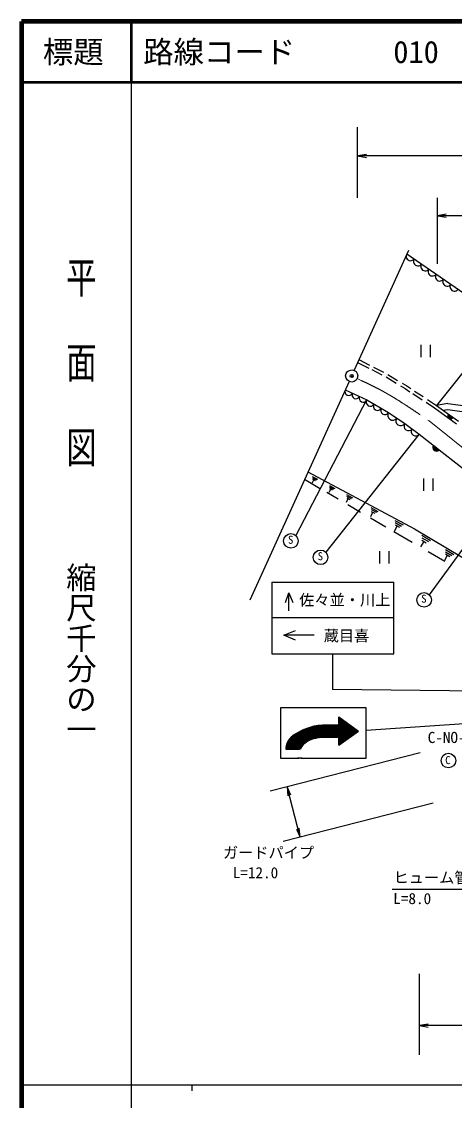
# Model space of a CAD drawing. Units: millimetres, scale not verified. Extents: x 40000 to 680000, y 20000 to 380000.
# Drawn here: x 40000 to 111186, y 202409 to 380000 of the extents above; entities that cross this region are included whole.
import ezdxf
from ezdxf.enums import TextEntityAlignment as Align

# ---------------------------------------------------------------- set-up
doc = ezdxf.new("R2010")
doc.units = ezdxf.units.MM
doc.header["$LTSCALE"] = 1000
doc.header["$PDMODE"] = 32
doc.header["$PDSIZE"] = 500
doc.linetypes.add('CHAIN', pattern=[18.5, 12, -1.5, 3.5, -1.5])
for name, color, linetype, lineweight in [('M-BGD', 7, 'Continuous', 25), ('M-BMK', 2, 'CHAIN', 13), ('M-BMK-SRVR', 3, 'Continuous', 25), ('M-STR-STR3', 7, 'Continuous', 25), ('M-STR-STRC', 7, 'Continuous', 25), ('M-TTL', 2, 'Continuous', 140), ('M-TTL-BAND', 7, 'Continuous', 25), ('M-TTL-LINE', 7, 'Continuous', 50)]:
    doc.layers.add(name, color=color, linetype=linetype, lineweight=lineweight)
doc.layers.add('M-OTRS', color=6, linetype='Continuous')
doc.layers.add('M-TTL-TXT', color=7, linetype='Continuous')
doc.styles.add('@ＭＳ ゴシック', font='')
doc.styles.add('ＭＳ ゴシック', font='')
doc.styles.get('@ＭＳ ゴシック').set_extended_font_data('@MS Gothic')
doc.styles.get('ＭＳ ゴシック').set_extended_font_data('MS Gothic')

# ---------------------------------------------------------------- blocks, each defined once
blk = doc.blocks.new('open_arrow')
at = {"color": 0, "linetype": 'Continuous', "lineweight": -2}
blk.add_lwpolyline([(7.5, 1.25), (0, 0), (7.5, -1.25)], dxfattribs=at)

msp = doc.modelspace()

# ---------------------------------------------------------------- linework, layer by layer
at = {"layer": 'M-BGD'}
for p, q in [((103380, 341784), (115395, 333422)), ((105707, 324781), (105707, 326781)), ((107207, 326781), (107207, 324781)), ((95274, 323899), (97122, 322956)), ((95481, 324355), (97242, 323457)), ((97598, 322714), (99274, 321858)), ((97866, 323138), (99543, 322282)), ((99720, 321631), (99770, 321605)), ((99936, 321505), (101598, 320499)), ((100231, 321910), (101833, 320941)), ((102320, 320062), (103100, 319590)), ((102604, 320475), (103367, 320013)), ((103367, 320013), (104029, 319578)), ((93229, 319387), (96765, 317709)), ((103100, 319590), (103881, 319076)), ((104357, 318764), (105885, 317758)), ((104650, 319169), (106032, 318260)), ((96765, 317709), (100355, 315653)), ((106515, 317344), (107937, 316408)), ((106749, 317788), (108221, 316820)), ((107937, 316408), (111534, 313809)), ((110128, 317131), (108221, 316820)), ((108221, 316820), (110359, 315275)), ((109311, 316032), (110116, 316123)), ((110116, 316123), (113598, 315641)), ((110128, 317131), (113820, 316619)), ((100355, 315653), (103032, 313825)), ((110359, 315275), (111842, 314204)), ((103032, 313825), (105414, 312095)), ((93389, 311297), (93353, 311228)), ((105414, 312095), (133455, 290058)), ((87096, 305857), (104631, 296486)), ((86552, 304657), (89017, 303214)), ((87776, 304030), (88056, 304560)), ((87806, 305140), (88686, 304670)), ((87826, 304910), (88486, 304560)), ((87836, 304670), (88276, 304440)), ((106150, 302778), (106150, 304778)), ((107650, 304778), (107650, 302778)), ((90220, 302509), (92067, 301428)), ((90586, 302510), (90876, 303050)), ((90616, 303640), (91506, 303160)), ((90636, 303400), (91306, 303050)), ((90646, 303160), (91096, 302930)), ((93446, 302130), (94426, 301600)), ((93416, 300890), (93736, 301480)), ((93466, 301870), (94206, 301470)), ((93486, 301610), (93976, 301340)), ((93650, 300501), (95754, 299269)), ((97416, 298530), (97786, 299220)), ((97456, 299990), (98606, 299370)), ((97476, 299680), (98346, 299220)), ((97496, 299370), (98076, 299070)), ((97375, 298319), (99928, 296824)), ((101336, 296110), (101786, 296950)), ((101386, 297890), (102786, 297140)), ((101416, 297520), (102466, 296950)), ((101436, 297140), (102136, 296760)), ((101218, 296069), (104212, 294316)), ((104631, 296486), (117311, 288928)), ((105816, 295440), (107266, 294570)), ((105826, 295040), (106916, 294390)), ((105676, 293560), (106196, 294430)), ((105836, 294640), (106556, 294210)), ((109716, 293110), (111076, 292300)), ((98914, 290817), (98914, 292817)), ((100414, 292817), (100414, 290817)), ((106890, 292747), (109613, 291153)), ((109586, 291340), (110076, 292160)), ((109726, 292740), (110746, 292130)), ((109736, 292360), (110416, 291950))]:
    msp.add_line(p, q, dxfattribs=at)
for centre, radius, start, end in [((103981, 341366), 732, 145.16304, 325.16304), ((105182, 340530), 732, 145.16304, 325.16304), ((106384, 339694), 732, 145.16304, 325.16304), ((107585, 338857), 732, 145.16304, 325.16304), ((108787, 338021), 732, 145.16304, 325.16304), ((109988, 337185), 732, 145.16304, 325.16304), ((111190, 336349), 732, 145.16304, 325.16304), ((93818, 319107), 652, 154.60988, 334.60988), ((94997, 318548), 652, 154.60988, 334.60988), ((96175, 317989), 652, 154.60988, 334.60988), ((97363, 317366), 690, 150.19906, 330.19906), ((98560, 316681), 690, 150.19906, 330.19906), ((99757, 315995), 690, 150.19906, 330.19906), ((101024, 315196), 810, 145.66978, 325.66978), ((102362, 314282), 810, 145.66978, 325.66978), ((110576, 315118), 500, 144.15473, 324.15473), ((110576, 315118), 500, 144.15473, 324.15473), ((110576, 315118), 450, 144.15473, 324.15473), ((110576, 315118), 400, 144.15473, 324.15473), ((110576, 315118), 350, 144.15473, 324.15473), ((110576, 315118), 300, 144.15473, 324.15473), ((110576, 315118), 250, 144.15473, 324.15473), ((110576, 315118), 200, 144.15473, 324.15473), ((110576, 315118), 150, 144.15473, 324.15473), ((110576, 315118), 100, 144.15473, 324.15473), ((110576, 315118), 50, 144.15473, 324.15473), ((103627, 313392), 736, 144.01932, 324.01932), ((104819, 312527), 736, 144.01932, 324.01932), ((108219, 309891), 600, 141.8367, 321.8367), ((108219, 309891), 550, 141.8367, 321.8367), ((108219, 309891), 500, 141.8367, 321.8367), ((108219, 309891), 450, 141.8367, 321.8367), ((108219, 309891), 400, 141.8367, 321.8367), ((108219, 309891), 350, 141.8367, 321.8367), ((108219, 309891), 300, 141.8367, 321.8367), ((108219, 309891), 250, 141.8367, 321.8367), ((108219, 309891), 200, 141.8367, 321.8367), ((108219, 309891), 150, 141.8367, 321.8367), ((108219, 309891), 100, 141.8367, 321.8367), ((108219, 309891), 50, 141.8367, 321.8367)]:
    msp.add_arc(centre, radius, start, end, dxfattribs=at)
at = {"layer": 'M-BMK'}
msp.add_line((107047, 314252), (138876, 288558), dxfattribs=at)
msp.add_open_spline([(95194, 321225), (96390, 320672), (97586, 320119), (98751, 319506), (100076, 318808), (101361, 318033), (102623, 317224), (104119, 316265), (105583, 315258), (107047, 314252)], degree=3, knots=[0, 0, 0, 0, 1, 1, 1, 2, 2, 2, 3, 3, 3, 3], dxfattribs=at)
at = {"layer": 'M-BMK-SRVR'}
for p, q in [((103615, 342302), (94692, 322615)), ((93853, 320764), (77535, 284763))]:
    msp.add_line(p, q, dxfattribs=at)
msp.add_circle((94297, 321668), 1000, dxfattribs=at)
at = {"layer": 'M-OTRS'}
msp.add_point((94295, 321654), dxfattribs=at)
at = {"layer": 'M-STR-STR3'}
for p, q in [((95265, 350975), (95265, 362643)), ((148489, 357886), (95261, 357886)), ((108399, 340118), (108399, 350975)), ((145442, 348042), (108399, 348042)), ((105554, 259604), (80896, 253294)), ((85793, 245738), (83677, 254005)), ((107670, 251337), (83012, 245026)), ((100931, 237187), (119394, 237187)), ((105426, 209919), (105426, 223230)), ((142407, 214730), (105426, 214730))]:
    msp.add_line(p, q, dxfattribs=at)
at = {"layer": 'M-STR-STRC'}
for p, q in [((122505, 334750), (108221, 316820)), ((96745, 317720), (85085, 295401)), ((105359, 312027), (90019, 292648)), ((118702, 301652), (107052, 285646)), ((81176, 287727), (101224, 287729)), ((81176, 287727), (81177, 275940)), ((101225, 281870), (101224, 287729)), ((83399, 284368), (83977, 285985)), ((83977, 285985), (84610, 284368)), ((83977, 282976), (83977, 285960)), ((101225, 281870), (81177, 281868)), ((101225, 275942), (101225, 281870)), ((83110, 279000), (85040, 279781)), ((85034, 278164), (83110, 279000)), ((88133, 279000), (83140, 279000)), ((81177, 275940), (101225, 275942)), ((91136, 275941), (91121, 270036)), ((143077, 269521), (91121, 270036)), ((96679, 267052), (82579, 267052)), ((82579, 267052), (82579, 258752)), ((96679, 258752), (96679, 267052)), ((96679, 263374), (142032, 266485)), ((92179, 265538), (95414, 263219)), ((92179, 260863), (92179, 265538)), ((92254, 260917), (92254, 265484)), ((92354, 260990), (92354, 265413)), ((92454, 261063), (92454, 265341)), ((92554, 261136), (92554, 265269)), ((92654, 261209), (92654, 265198)), ((92754, 261282), (92754, 265134)), ((92854, 261354), (92854, 265034)), ((92954, 261427), (92954, 264934)), ((93054, 261500), (93054, 264834)), ((93154, 261573), (93154, 264734)), ((93254, 261777), (93254, 264634)), ((93454, 261791), (93454, 264624)), ((92222, 262913), (85397, 262901)), ((92222, 263030), (85563, 263000)), ((92139, 263113), (85759, 263113)), ((92172, 263229), (85949, 263212)), ((92139, 263346), (86132, 263338)), ((92206, 263462), (86445, 263462)), ((92206, 263462), (86445, 263462)), ((92305, 263578), (86734, 263576)), ((92189, 263695), (87083, 263695)), ((92255, 263778), (87449, 263795)), ((92189, 263894), (87784, 263877)), ((92189, 263978), (88087, 263978)), ((92189, 264077), (88798, 264077)), ((92185, 264173), (89478, 264173)), ((92179, 260863), (95414, 263219)), ((93354, 261877), (93354, 264534)), ((93554, 261864), (93554, 264552)), ((93652, 261936), (93652, 264482)), ((93752, 262009), (93752, 264410)), ((93852, 262081), (93852, 264339)), ((93952, 262154), (93952, 264267)), ((94052, 262227), (94052, 264195)), ((94152, 262300), (94152, 264123)), ((94252, 262373), (94252, 264052)), ((94352, 262446), (94352, 263980)), ((94452, 262583), (94452, 263878)), ((94552, 262638), (94552, 263773)), ((94652, 262693), (94652, 263659)), ((94752, 262779), (94752, 263601)), ((94852, 262895), (94852, 263543)), ((94952, 262952), (94952, 263485)), ((94952, 262952), (94952, 263485)), ((95052, 263010), (95052, 263428)), ((95152, 263068), (95152, 263370)), ((95252, 263126), (95252, 263312)), ((86333, 261060), (83598, 261050)), ((86455, 261165), (83673, 261150)), ((86664, 261267), (83720, 261249)), ((86613, 261339), (83773, 261333)), ((86783, 261416), (83839, 261433)), ((87016, 261516), (83856, 261516)), ((87237, 261706), (83889, 261671)), ((87099, 261649), (83922, 261682)), ((87016, 261566), (83972, 261599)), ((87432, 261765), (84056, 261799)), ((87931, 261948), (84105, 261948)), ((87698, 261849), (84155, 261899)), ((88347, 262032), (84176, 262020)), ((89078, 262139), (84293, 262148)), ((92189, 262264), (84459, 262250)), ((92122, 262331), (84603, 262369)), ((92122, 262431), (84721, 262464)), ((92172, 262547), (84920, 262531)), ((92139, 262630), (84937, 262630)), ((92139, 262730), (85087, 262730)), ((92122, 262830), (85267, 262820)), ((92179, 262152), (89511, 262156)), ((92769, 261293), (94152, 262676)), ((92769, 261293), (94152, 262676)), ((83457, 260206), (85682, 260206)), ((85968, 260501), (83490, 260535)), ((86111, 260669), (83501, 260635)), ((85976, 260452), (83507, 260435)), ((85923, 260351), (83507, 260369)), ((86085, 260767), (83540, 260735)), ((85802, 260285), (83540, 260269)), ((86232, 260834), (83573, 260834)), ((85985, 260585), (83590, 260568)), ((86279, 260951), (83637, 260935)), ((85855, 260206), (85596, 260206)), ((82579, 258752), (85602, 258752)), ((86078, 258752), (85393, 258752)), ((85951, 258752), (96679, 258752))]:
    msp.add_line(p, q, dxfattribs=at)
for centre in [(84285, 294507), (89169, 291801), (106197, 284805), (110202, 258361)]:
    msp.add_circle(centre, 1200, dxfattribs=at)
for centre, radius, start, end in [((89907, 255335), 8848, 92.77852, 129.13862), ((86241, 260181), 2784, 133.5783, 179.48678), ((88399, 259104), 2772, 113.37197, 156.59136), ((89660, 256426), 5732, 91.48943, 114.32551)]:
    msp.add_arc(centre, radius, start, end, dxfattribs=at)
at = {"layer": 'M-TTL'}
for p, q in [((40000, 380000), (40000, 20000)), ((680000, 380000), (40000, 380000))]:
    msp.add_line(p, q, dxfattribs=at)
at = {"layer": 'M-TTL-BAND'}
for p, q in [((58000, 370000), (58000, 20000)), ((40000, 205000), (579000, 205000)), ((68000, 205000), (68000, 204000))]:
    msp.add_line(p, q, dxfattribs=at)
at = {"layer": 'M-TTL-LINE'}
for p, q in [((58000, 380000), (58000, 370000)), ((40000, 370000), (680000, 370000))]:
    msp.add_line(p, q, dxfattribs=at)

# ---------------------------------------------------------------- block references
at = {"layer": 'M-STR-STR3', "xscale": 193, "yscale": 193}
for p in [(95261, 357886), (108399, 348042), (105426, 214730)]:
    msp.add_blockref('open_arrow', p, dxfattribs=at)
for p, rotation in [((83677, 254005), 284.4), ((85793, 245738), 104.4)]:
    msp.add_blockref('open_arrow', p, dxfattribs=dict(at, rotation=rotation))

# ---------------------------------------------------------------- texts
at = {"layer": 'M-STR-STR3', "style": 'ＭＳ ゴシック'}
msp.add_text('ガードパイプ', height=1833, dxfattribs=at).set_placement((73107, 241724), align=Align.BOTTOM_LEFT)
for s, p in [('L=12.0', (74718, 238457)), ('ヒューム管Φ300', (101163, 237661)), ('L=8.0', (101122, 234193))]:
    msp.add_text(s, height=1833, rotation=359.707, dxfattribs=at).set_placement(p, align=Align.BOTTOM_LEFT)
at = {"layer": 'M-STR-STRC', "style": 'ＭＳ ゴシック'}
for s, height, p in [('S', 1320, (83807, 293644)), ('S', 1320, (88691, 290938)), ('S', 1320, (105719, 283942)), ('C-NO-87', 1833, (106794, 260691)), ('C', 1320, (109666, 257376))]:
    msp.add_text(s, height=height, dxfattribs=at).set_placement(p, align=Align.BOTTOM_LEFT)
msp.add_text('佐々並・川上', height=1833, rotation=0.006, dxfattribs=at).set_placement((85654, 284798), align=Align.MIDDLE_LEFT)
msp.add_text('蔵目喜', height=1833, dxfattribs=at).set_placement((89686, 278905), align=Align.MIDDLE_LEFT)
at = {"layer": 'M-TTL-BAND', "style": '@ＭＳ ゴシック', "width": 1.4}
msp.add_text('平  面  図', height=3666, rotation=270, dxfattribs=at).set_placement((49777, 306475), align=Align.MIDDLE_RIGHT)
at = {"layer": 'M-TTL-BAND', "style": '@ＭＳ ゴシック'}
msp.add_text('縮尺千分の一', height=3666, rotation=270, dxfattribs=at).set_placement((49777, 261030), align=Align.MIDDLE_RIGHT)
at = {"layer": 'M-TTL-TXT', "style": 'ＭＳ ゴシック'}
msp.add_text('標題', height=3666, dxfattribs=at).set_placement((48500, 375000), align=Align.MIDDLE_CENTER)
for s, p in [('路線コード', (60000, 375000)), ('010', (101142, 375000))]:
    msp.add_text(s, height=3666, dxfattribs=at).set_placement(p, align=Align.MIDDLE_LEFT)

doc.saveas('drawing.dxf')
